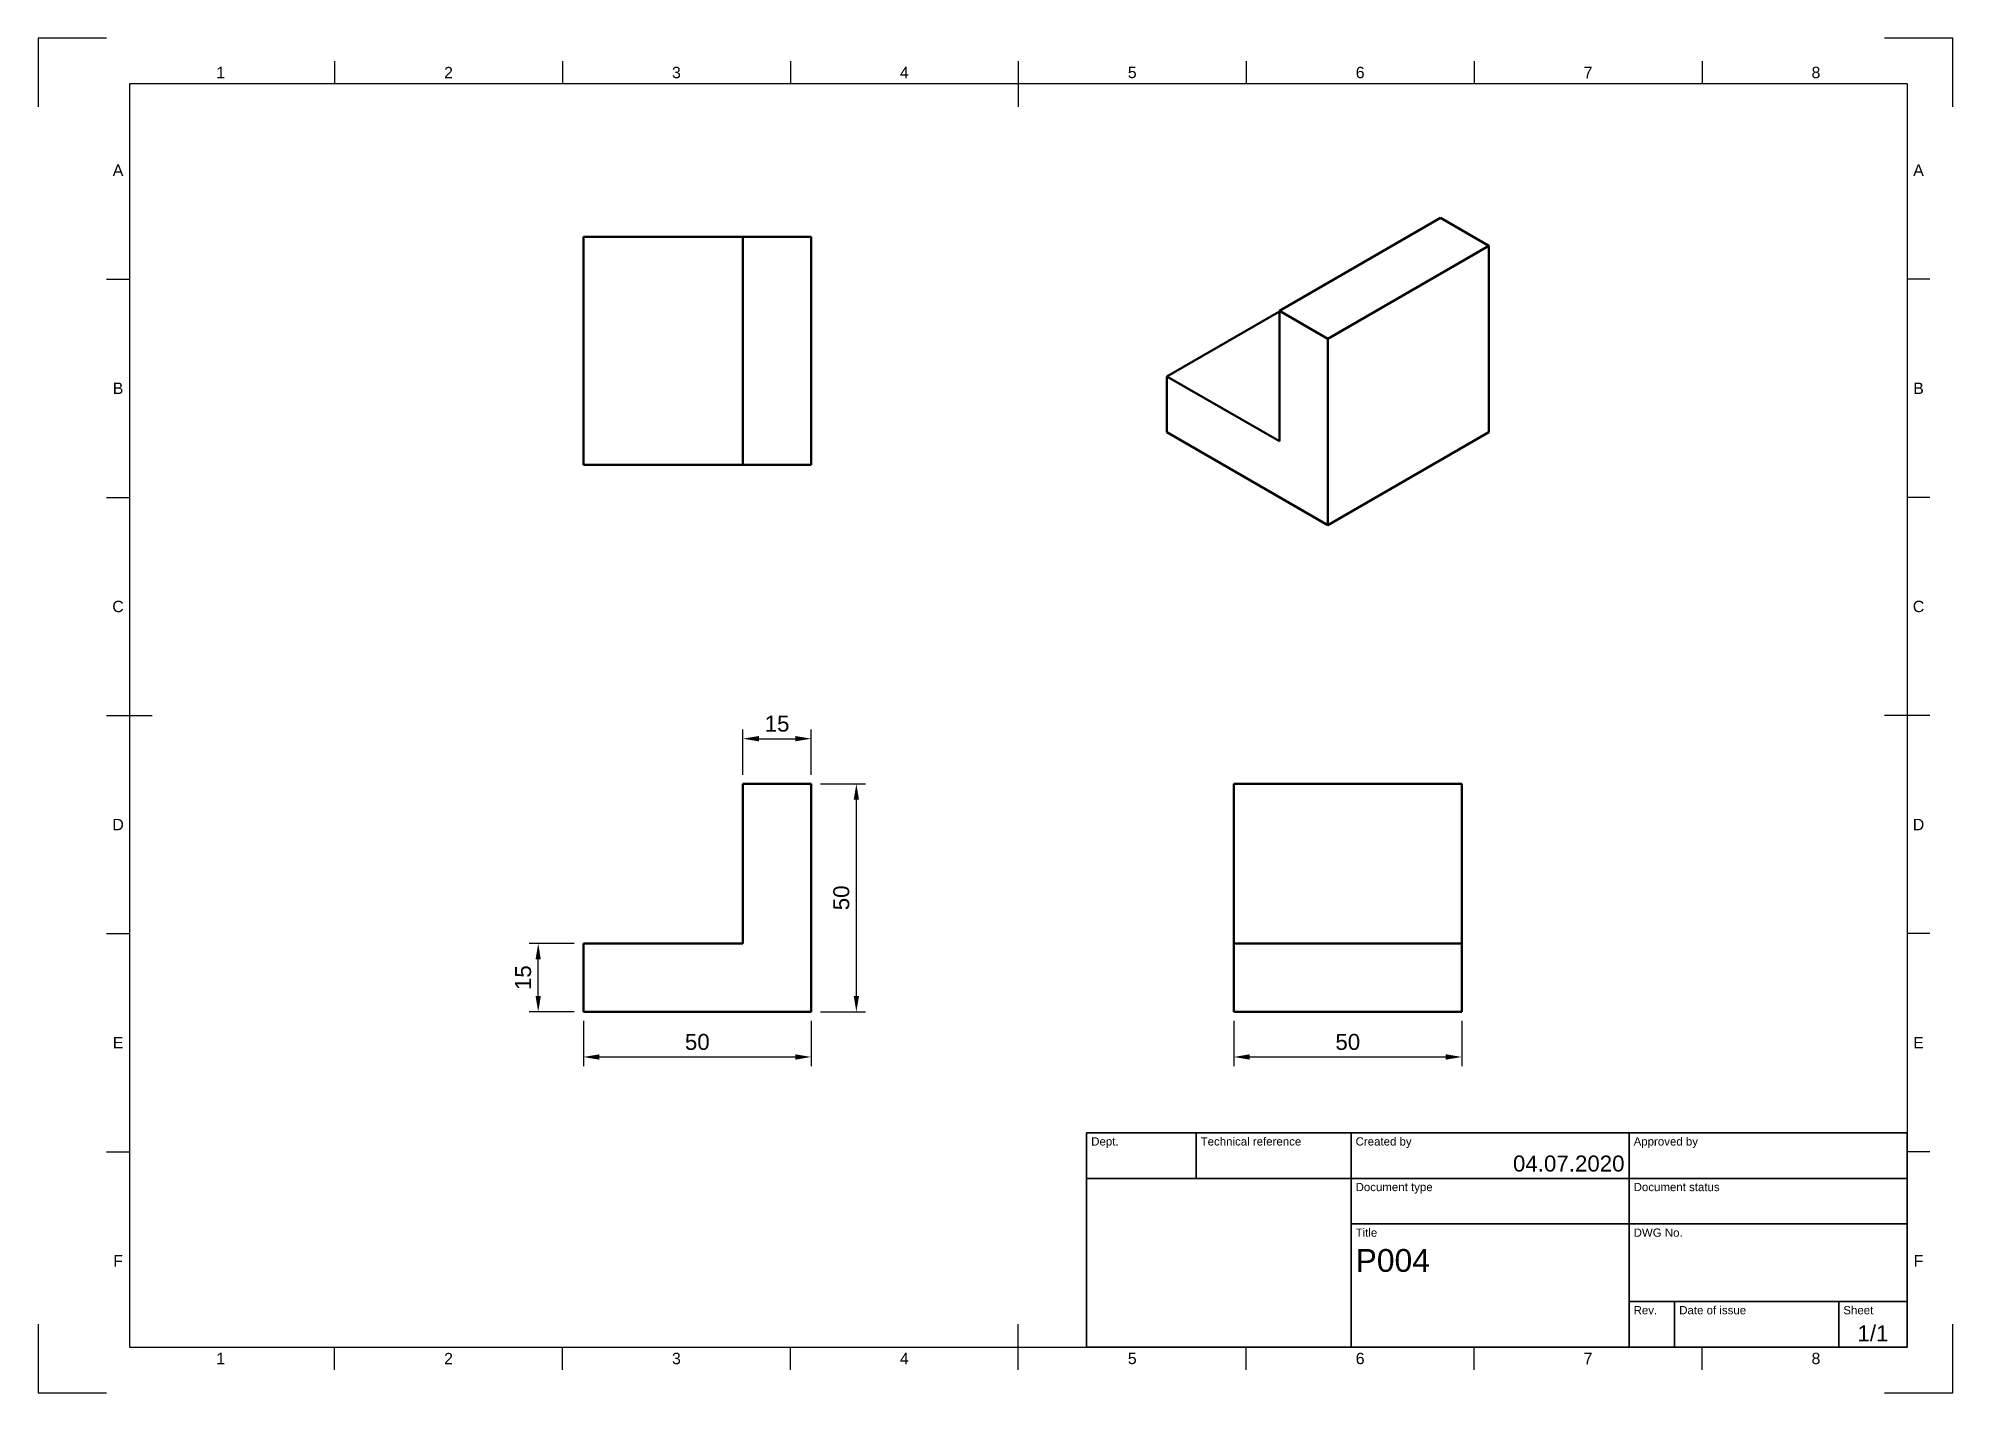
# Model space of a CAD drawing. Header units: millimetres. Extents: x 0 to 420, y 0 to 297.
import ezdxf
from ezdxf.enums import TextEntityAlignment as Align

# ---------------------------------------------------------------- set-up
doc = ezdxf.new("R2010")
doc.units = ezdxf.units.MM
doc.header["$LTSCALE"] = 0.75
for name, color, linetype, lineweight in [('Border', 7, 'Continuous', 25), ('Dimensions', 7, 'Continuous', 25), ('TitleBlock', 7, 'Continuous', 35), ('Visible', 7, 'Continuous', 50)]:
    doc.layers.add(name, color=color, linetype=linetype, lineweight=lineweight)
doc.styles.add('FusionTitle', font='')
doc.styles.get("Standard").update_dxf_attribs({"font": 'arial.ttf'})
doc.styles.get('FusionTitle').set_extended_font_data('Arial Unicode MS')
doc.dimstyles.new('ISO-25', dxfattribs={"dimtxt": 3.5, "dimasz": 3.5, "dimexe": 2, "dimexo": 2, "dimgap": 1.5, "dimtad": 1, "dimzin": 12, "dimdsep": 46, "dimtxsty": 'Standard', "dimcen": 0, "dimclrd": 256, "dimclre": 256, "dimclrt": 256, "dimazin": 3, "dimtp": 0.1, "dimtm": 0.1, "dimtfac": 0.714, "dimtmove": 0, "dimatfit": 3, "dimfxl": 1, "dimtzin": 12, "dimarcsym": 0})

# ---------------------------------------------------------------- blocks, each defined once
blk = doc.blocks.new('ISO_A3_SHEET')
at = {"layer": 'Border'}
for p, q in [((15, 297), (0, 297)), ((0, 297), (0, 282)), ((420, 297), (405, 297)), ((420, 282), (420, 297)), ((65, 292), (65, 287)), ((115, 292), (115, 287)), ((165, 292), (165, 287)), ((215, 292), (215, 282)), ((265, 292), (265, 287)), ((315, 292), (315, 287)), ((365, 292), (365, 287)), ((410, 287), (20, 287)), ((20, 287), (20, 10)), ((410, 287), (410, 10)), ((15, 244.16666), (20, 244.16666)), ((415, 244.16666), (410, 244.16666)), ((15, 196.33333), (20, 196.33333)), ((415, 196.33333), (410, 196.33333)), ((15, 148.5), (25, 148.5)), ((415, 148.5), (405, 148.5)), ((15, 100.66667), (20, 100.66667)), ((415, 100.66667), (410, 100.66667)), ((15, 52.83334), (20, 52.83334)), ((415, 52.83334), (410, 52.83334)), ((0, 15), (0, 0)), ((215, 5), (215, 15)), ((420, 0), (420, 15)), ((20, 10), (410, 10)), ((65, 5), (65, 10)), ((115, 5), (115, 10)), ((165, 5), (165, 10)), ((265, 5), (265, 10)), ((315, 5), (315, 10)), ((365, 5), (365, 10)), ((0, 0), (15, 0)), ((405, 0), (420, 0))]:
    blk.add_line(p, q, dxfattribs=at)
at = {"layer": 'Border', "style": 'FusionTitle'}
for s, p in [('1', (40, 289.5)), ('2', (90, 289.5)), ('3', (140, 289.5)), ('4', (190, 289.5)), ('5', (240, 289.5)), ('6', (290, 289.5)), ('7', (340, 289.5)), ('8', (390, 289.5)), ('A', (17.5, 268.08333)), ('A', (412.5, 268.08333)), ('B', (17.5, 220.25)), ('B', (412.5, 220.25)), ('C', (17.5, 172.41667)), ('C', (412.5, 172.41667)), ('D', (17.5, 124.58334)), ('D', (412.5, 124.58334)), ('E', (17.5, 76.75001)), ('E', (412.5, 76.75001)), ('F', (17.5, 28.91668)), ('F', (412.5, 28.91668)), ('1', (40, 7.5)), ('2', (90, 7.5)), ('3', (140, 7.5)), ('4', (190, 7.5)), ('5', (240, 7.5)), ('6', (290, 7.5)), ('7', (340, 7.5)), ('8', (390, 7.5))]:
    blk.add_text(s, height=2.5, dxfattribs=at).set_placement(p, align=Align.MIDDLE)
blk = doc.blocks.new('ISO_TITLEBLOCK')
at = {"layer": 'TitleBlock'}
for p, q in [((0, 47), (-180, 47)), ((-180, 47), (-180, 0)), ((-156, 37), (-156, 47)), ((-122, 0), (-122, 47)), ((-61, 0), (-61, 47)), ((0, 0), (0, 47)), ((-180, 37), (0, 37)), ((-122, 27), (0, 27)), ((-61, 10), (0, 10)), ((-51, 0), (-51, 10)), ((-15, 0), (-15, 10)), ((-180, 0), (0, 0))]:
    blk.add_line(p, q, dxfattribs=at)
at = {"layer": 'TitleBlock', "style": 'FusionTitle'}
for s, p in [('Dept.', (-179, 46)), ('Technical reference', (-155, 46)), ('Created by', (-121, 46)), ('Approved by', (-60, 46)), ('Document type', (-121, 36)), ('Document status', (-60, 36)), ('Title', (-121, 26)), ('DWG No.', (-60, 26)), ('Rev.', (-60, 9)), ('Date of issue', (-50, 9)), ('Sheet', (-14, 9))]:
    blk.add_text(s, height=1.8, dxfattribs=at).set_placement(p, align=Align.TOP_LEFT)
for tag, p, height in [('DEPT', (-179, 38.5), 3.5), ('TECHNICAL_REFERENCE', (-155, 38.5), 3.5), ('CREATED_BY', (-121, 38.5), 3.5), ('APPROVED_BY', (-60, 38.5), 3.5), ('DOCUMENT_TYPE', (-121, 28.5), 3.5), ('DOCUMENT_STATUS', (-60, 28.5), 3.5), ('TITLE_1', (-121, 16.5), 5), ('TITLE_2', (-121, 9), 5), ('TITLE_3', (-121, 1.5), 5), ('DATE_OF_ISSUE', (-50, 1.5), 3.5)]:
    blk.add_attdef(tag, p, '', height=height, dxfattribs=at)
for tag, p in [('CREATED_DATE', (-62, 38.5)), ('APPROVED_DATE', (-1, 38.5))]:
    blk.add_attdef(tag, text='', height=3.5, dxfattribs=at).set_placement(p, align=Align.RIGHT)
for tag, height, p in [('DRAWING_NUMBER', 5, (-30.5, 16.6)), ('REV', 3.5, (-56, 3.1)), ('SHEET', 3.5, (-7.5, 3.1))]:
    blk.add_attdef(tag, text='', height=height, dxfattribs=at).set_placement(p, align=Align.MIDDLE)
blk = doc.blocks.new('*D12')
at = {"layer": 'Defpoints', "color": 0, "transparency": 16777216}
for p in [(119.58, 83.51), (169.58, 83.51), (169.58, 73.62)]:
    blk.add_point(p, dxfattribs=at)
at = {"layer": 'Dimensions', "lineweight": -2, "transparency": 16777216}
for p, q in [((119.58, 81.51), (119.58, 71.62)), ((169.58, 81.51), (169.58, 71.62)), ((123.08, 73.62), (166.08, 73.62))]:
    blk.add_line(p, q, dxfattribs=at)
at = {"layer": 'Dimensions', "transparency": 16777216}
for points in [[(123.08, 74.2), (123.08, 73.03), (119.58, 73.62)], [(166.08, 74.2), (166.08, 73.03), (169.58, 73.62)]]:
    blk.add_solid(points, dxfattribs=at)
at = {"layer": 'Dimensions', "transparency": 16777216, "insert": (144.58, 76.9), "char_height": 3.5, "attachment_point": 5}
blk.add_mtext('50', dxfattribs=at)
blk = doc.blocks.new('*D13')
at = {"layer": 'Defpoints', "color": 0, "transparency": 16777216}
for p in [(169.58, 133.51), (179.48, 133.51), (169.58, 83.51)]:
    blk.add_point(p, dxfattribs=at)
at = {"layer": 'Dimensions', "lineweight": -2, "transparency": 16777216}
for p, q in [((171.58, 133.51), (181.48, 133.51)), ((179.48, 87.01), (179.48, 130.01)), ((171.58, 83.51), (181.48, 83.51))]:
    blk.add_line(p, q, dxfattribs=at)
at = {"layer": 'Dimensions', "transparency": 16777216}
for points in [[(178.89, 130.01), (180.06, 130.01), (179.48, 133.51)], [(178.89, 87.01), (180.06, 87.01), (179.48, 83.51)]]:
    blk.add_solid(points, dxfattribs=at)
at = {"layer": 'Dimensions', "transparency": 16777216, "insert": (176.19, 108.51), "char_height": 3.5, "attachment_point": 5, "rotation": 90}
blk.add_mtext('50', dxfattribs=at)
blk = doc.blocks.new('*D14')
at = {"layer": 'Defpoints', "color": 0, "transparency": 16777216}
for p in [(169.58, 143.41), (154.58, 133.51), (169.58, 133.51)]:
    blk.add_point(p, dxfattribs=at)
at = {"layer": 'Dimensions', "lineweight": -2, "transparency": 16777216}
for p, q in [((154.58, 135.51), (154.58, 145.41)), ((158.08, 143.41), (166.08, 143.41)), ((169.58, 135.51), (169.58, 145.41))]:
    blk.add_line(p, q, dxfattribs=at)
at = {"layer": 'Dimensions', "transparency": 16777216}
for points in [[(158.08, 144), (158.08, 142.83), (154.58, 143.41)], [(166.08, 144), (166.08, 142.83), (169.58, 143.41)]]:
    blk.add_solid(points, dxfattribs=at)
at = {"layer": 'Dimensions', "transparency": 16777216, "insert": (162.08, 146.7), "char_height": 3.5, "attachment_point": 5}
blk.add_mtext('15', dxfattribs=at)
blk = doc.blocks.new('*D15')
at = {"layer": 'Defpoints', "color": 0, "transparency": 16777216}
for p in [(109.68, 98.51), (119.58, 98.51), (119.58, 83.51)]:
    blk.add_point(p, dxfattribs=at)
at = {"layer": 'Dimensions', "lineweight": -2, "transparency": 16777216}
for p, q in [((117.58, 98.51), (107.68, 98.51)), ((109.68, 87.01), (109.68, 95.01)), ((117.58, 83.51), (107.68, 83.51))]:
    blk.add_line(p, q, dxfattribs=at)
at = {"layer": 'Dimensions', "transparency": 16777216}
for points in [[(109.09, 95.01), (110.26, 95.01), (109.68, 98.51)], [(109.09, 87.01), (110.26, 87.01), (109.68, 83.51)]]:
    blk.add_solid(points, dxfattribs=at)
at = {"layer": 'Dimensions', "transparency": 16777216, "insert": (106.39, 91.01), "char_height": 3.5, "attachment_point": 5, "rotation": 90}
blk.add_mtext('15', dxfattribs=at)
blk = doc.blocks.new('*D16')
at = {"layer": 'Defpoints', "color": 0, "transparency": 16777216}
for p in [(262.29, 83.51), (312.29, 83.51), (312.29, 73.62)]:
    blk.add_point(p, dxfattribs=at)
at = {"layer": 'Dimensions', "lineweight": -2, "transparency": 16777216}
for p, q in [((262.29, 81.51), (262.29, 71.62)), ((312.29, 81.51), (312.29, 71.62)), ((265.79, 73.62), (308.79, 73.62))]:
    blk.add_line(p, q, dxfattribs=at)
at = {"layer": 'Dimensions', "transparency": 16777216}
for points in [[(265.79, 74.2), (265.79, 73.03), (262.29, 73.62)], [(308.79, 74.2), (308.79, 73.03), (312.29, 73.62)]]:
    blk.add_solid(points, dxfattribs=at)
at = {"layer": 'Dimensions', "transparency": 16777216, "insert": (287.29, 76.9), "char_height": 3.5, "attachment_point": 5}
blk.add_mtext('50', dxfattribs=at)

msp = doc.modelspace()

# ---------------------------------------------------------------- linework, layer by layer
at = {"layer": 'Visible', "extrusion": (0, 0.817547, 0.575862)}
for p, q in [((307.656, 257.596, 5.725), (272.301, 237.237, 34.63)), ((318.263, 251.488, 14.397), (307.656, 257.596, 5.725)), ((282.908, 231.129, 43.301), (318.263, 251.488, 14.397)), ((318.263, 210.611, -14.397), (318.263, 251.488, 14.397)), ((272.301, 237.126, -25.992), (247.552, 222.874, -5.759)), ((272.301, 208.622, 14.475), (272.301, 237.237, 34.63)), ((272.301, 237.237, 34.63), (282.908, 231.129, 43.301)), ((282.908, 190.251, 14.508), (282.908, 231.129, 43.301)), ((247.552, 222.874, -5.759), (272.301, 208.622, 14.475)), ((247.552, 210.611, -14.397), (247.552, 222.874, -5.759)), ((247.552, 210.611, -14.397), (282.908, 190.251, 14.508)), ((282.908, 190.251, 14.508), (318.263, 210.611, -14.397))]:
    msp.add_line(p, q, dxfattribs=at)
at = {"layer": 'Visible'}
for p, q in [((154.577, 253.47, -10), (119.577, 253.47, -10)), ((119.577, 253.47, -10), (119.577, 203.47, -10)), ((154.577, 253.47, 25), (154.577, 203.47, 25)), ((169.577, 253.47, 25), (154.577, 253.47, 25)), ((169.577, 203.47, 25), (169.577, 253.47, 25)), ((119.577, 203.47, -10), (154.577, 203.47, -10)), ((154.577, 203.47, 25), (169.577, 203.47, 25))]:
    msp.add_line(p, q, dxfattribs=at)
at = {"layer": 'Visible', "extrusion": (0, 1, 0)}
for p, q in [((154.577, 98.515, 25), (154.577, 133.515, 25)), ((154.577, 133.515, 25), (169.577, 133.515, 25)), ((169.577, 83.515, 25), (169.577, 133.515, 25)), ((262.295, 133.515, -10), (312.295, 133.515, -10)), ((262.295, 98.515, -10), (262.295, 133.515, -10)), ((312.295, 98.515, -10), (312.295, 133.515, -10)), ((119.577, 98.515, 25), (154.577, 98.515, 25)), ((119.577, 83.515, 25), (119.577, 98.515, 25)), ((262.295, 83.515, 25), (262.295, 98.515, 25)), ((262.295, 98.515, 25), (312.295, 98.515, 25)), ((312.295, 83.515, 25), (312.295, 98.515, 25)), ((119.577, 83.515, 25), (169.577, 83.515, 25)), ((262.295, 83.515, 25), (312.295, 83.515, 25))]:
    msp.add_line(p, q, dxfattribs=at)

# ---------------------------------------------------------------- block references
at = {"layer": 'Border'}
msp.add_blockref('ISO_A3_SHEET', (0, 0), dxfattribs=at)
at = {"layer": 'TitleBlock'}
msp.add_blockref('ISO_TITLEBLOCK', (410, 10), dxfattribs=at).add_auto_attribs({'CREATED_DATE': '04.07.2020', 'SHEET': '1/1', 'TITLE_1': 'P004'})

# ---------------------------------------------------------------- dimensions: what is measured, and where the dimension line sits
at = {"layer": 'Dimensions'}
for p1, p2, distance, picture, middle in [((154.577, 133.515), (169.577, 133.515), 9.899, '*D14', (162.077, 146.701)), ((169.577, 83.515), (169.577, 133.515), -9.899, '*D13', (176.189, 108.515)), ((119.577, 83.515), (119.577, 98.515), 9.899, '*D15', (106.39, 91.015)), ((119.577, 83.515), (169.577, 83.515), -9.899, '*D12', (144.577, 76.902)), ((262.295, 83.515), (312.295, 83.515), -9.899, '*D16', (287.295, 76.902))]:
    dim = msp.add_aligned_dim(p1=p1, p2=p2, distance=distance, dimstyle='ISO-25', override={"dimlfac": 1, "dimclrd": 256, "dimclre": 256}, dxfattribs=at)
    dim.commit()
    dim.dimension.update_dxf_attribs({"geometry": picture, "text_midpoint": middle})

doc.saveas('drawing.dxf')
